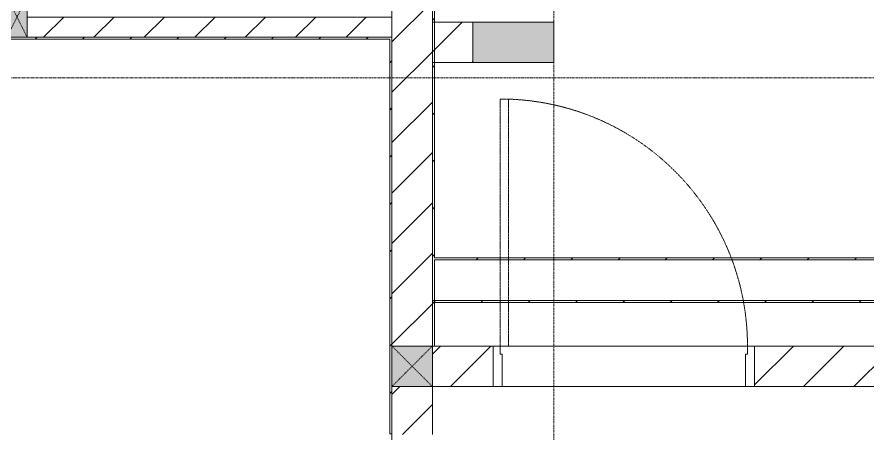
# Model space of a CAD drawing. Header units: millimetres. Extents: x 5359 to 218750, y -16347 to 109893.
# Drawn here: x 40003 to 44202, y 71277 to 73337 of the extents above; entities that cross this region are included whole.
import ezdxf

# ---------------------------------------------------------------- set-up
doc = ezdxf.new("R2010")
doc.units = ezdxf.units.MM
for name, pattern in [('Dash', [6, 3, -3]), ('Grid Line', [22.225, 12.7, -3.175, 3.175, -3.175]), ('NET VAN', [1.06, 0.53, -0.53])]:
    doc.linetypes.add(name, pattern=pattern)
for name, color, linetype, lineweight in [('0-1', 7, 'Continuous', 5), ('A-DETL-GENF-2', 9, 'NET VAN', 9), ('A-DOOR', 31, 'Continuous', 9), ('A-DOOR-FRAM', 31, 'Continuous', 9), ('A-FLOR-1', 9, 'Continuous', 9), ('A-WALL', 113, 'Continuous', 9), ('A-WALL-1', 53, 'Continuous', 18), ('A-WALL-3', 113, 'Continuous', 18), ('A-WALL-PATT-1', 10, 'Continuous', 9), ('A-WALL-PATT-2', 9, 'Continuous', 9), ('A-WALL-PATT-3', 111, 'Continuous', 9), ('I-WALL-1', 53, 'Continuous', 18), ('I-WALL-3', 2, 'Continuous', 18), ('S-COLS', 52, 'Continuous', 9), ('S-COLS-1', 253, 'Continuous', 5), ('S-COLS-2', 53, 'Continuous', 18), ('S-COLS-3', 9, 'Continuous', 9), ('S-COLS-4', 52, 'Continuous', 18), ('S-COLS-5', 52, 'Dash', 9), ('S-COLS-HDLN', 52, 'Dash', 9), ('S-COLS-HDLN-1', 9, 'Dash', 9), ('S-GRID-1', 1, 'Grid Line', 9)]:
    doc.layers.add(name, color=color, linetype=linetype, lineweight=lineweight)
pattern_1 = [(45, (0, 0), (-124.4508, 124.4508), [])]
pattern_2 = [(45, (0, 0), (-116.67262, 116.67262), [])]

# ---------------------------------------------------------------- blocks, each defined once
blk = doc.blocks.new('NCV_TKTC_KET CAU_rvt-1-TKCS_MB ĐỊNH VỊ CỔNG-HÀNG RÀO')
at = {"layer": 'S-COLS-1'}
blk.add_hatch(color=256, dxfattribs=at).paths.add_polyline_path([(42252.6, 73111.9), (42652.6, 73111.9), (42652.6, 73311.9), (42252.6, 73311.9)])
at = {"layer": 'S-COLS-2'}
for p, q in [((42252.6, 73311.9), (42252.6, 73111.9)), ((42652.6, 73311.9), (42252.6, 73311.9)), ((42652.6, 73111.9), (42652.6, 73311.9)), ((42252.6, 73111.9), (42652.6, 73111.9))]:
    blk.add_line(p, q, dxfattribs=at)
blk = doc.blocks.new('G1_SOF - BO TRU - 100x200-V25-TKCS_MB ĐỊNH VỊ CỔNG-HÀNG RÀO')
at = {"layer": 'S-COLS-3'}
blk.add_hatch(color=256, dxfattribs=at).paths.add_polyline_path([(50, -100), (50, 100), (-50, 100), (-50, -100)])
at = {"layer": 'S-COLS-2'}
for p, q in [((50, 100), (-50, 100)), ((-50, 100), (-50, -100)), ((50, -100), (50, 100)), ((-50, -100), (50, -100))]:
    blk.add_line(p, q, dxfattribs=at)
at = {"layer": 'S-COLS-HDLN-1'}
for p, q in [((50, 100), (-50, -100)), ((-50, 100), (50, -100))]:
    blk.add_line(p, q, dxfattribs=at)
blk = doc.blocks.new('NCV_TKTC_TANG 1_rvt-1-TKCS_MB ĐỊNH VỊ CỔNG-HÀNG RÀO')
at = {"layer": 'A-WALL-PATT-1'}
h = blk.add_hatch(dxfattribs=at)
h.set_pattern_fill('FP_2', color=256, style=0, pattern_type=2)
h.set_pattern_definition(pattern_1)
h.paths.add_polyline_path([(41852.6, 73236.9), (41852.6, 73336.9), (40052.6, 73336.9), (40052.6, 73236.9), (41671.8, 73236.9)])
at = {"layer": 'A-WALL-PATT-2'}
h = blk.add_hatch(dxfattribs=at)
h.set_pattern_fill('FP_3', color=256, style=0, pattern_type=2)
h.set_pattern_definition(pattern_2)
h.paths.add_polyline_path([(38052.6, 73226.9), (41842.6, 73226.9), (41842.6, 73236.9), (38042.6, 73236.9), (38042.6, 73226.9)])
h = blk.add_hatch(dxfattribs=at)
h.set_pattern_fill('FP_3', color=256, style=0, pattern_type=2)
h.set_pattern_definition(pattern_2)
h.paths.add_polyline_path([(41852.6, 70036.9), (41852.6, 70187.4), (41842.6, 70187.4), (41842.6, 70036.9)])
h.paths.add_polyline_path([(41842.6, 71277.4), (41852.6, 71277.4), (41852.6, 73236.9), (41842.6, 73236.9), (41842.6, 72415.3)])
at = {"layer": 'A-FLOR-1'}
blk.add_line((41852.6, 70187.4), (41852.6, 71277.4), dxfattribs=at)
at = {"layer": 'A-WALL-1'}
for p, q in [((41852.6, 73336.9), (40052.6, 73336.9)), ((41852.6, 73236.9), (41852.6, 73336.9)), ((40052.6, 73236.9), (41852.6, 73236.9))]:
    blk.add_line(p, q, dxfattribs=at)
at = {"layer": 'I-WALL-1'}
for p, q in [((38042.6, 73226.9), (41842.6, 73226.9)), ((41842.6, 73236.9), (40052.6, 73236.9)), ((41852.6, 73236.9), (41842.6, 73236.9)), ((41842.6, 73226.9), (41842.6, 71277.4)), ((41852.6, 71277.4), (41852.6, 73236.9)), ((41842.6, 71277.4), (41852.6, 71277.4))]:
    blk.add_line(p, q, dxfattribs=at)
at = {"layer": 'S-COLS-3'}
blk.add_blockref('G1_SOF - BO TRU - 100x200-V25-TKCS_MB ĐỊNH VỊ CỔNG-HÀNG RÀO', (40002.6, 73336.9), dxfattribs=at)
blk = doc.blocks.new('G1_SOF - BO TRU - 200x200-3050151-TKCS_MB ĐỊNH VỊ CỔNG-HÀNG RÀO')
at = {"layer": 'S-COLS-HDLN'}
for p, q in [((-100, 100), (100, -100)), ((100, 100), (-100, -100))]:
    blk.add_line(p, q, dxfattribs=at)
blk = doc.blocks.new('FD_01 - FD_01-1200x2200mm-V322-TKCS_MB ĐỊNH VỊ CỔNG-HÀNG RÀO')
at = {"layer": 'A-DETL-GENF-2'}
for p, q in [((610, -100), (570, -100)), ((570, -100), (570, -1320)), ((610, -1320), (610, -100)), ((570, -1320), (610, -1320))]:
    blk.add_line(p, q, dxfattribs=at)
blk.add_arc((610, -100), 1220, 180, 268.1211, dxfattribs=at)
at = {"layer": 'A-DOOR-FRAM'}
for p, q in [((-645, 100), (-600, 100)), ((-645, -100), (-645, 100)), ((-600, 100), (-600, -60)), ((600, 100), (645, 100)), ((600, -60), (600, 100)), ((645, 100), (645, -100)), ((-600, -60), (-610, -60)), ((-610, -60), (-610, -100)), ((610, -60), (600, -60)), ((610, -100), (610, -60)), ((-610, -100), (-645, -100)), ((645, -100), (610, -100))]:
    blk.add_line(p, q, dxfattribs=at)

msp = doc.modelspace()

# ---------------------------------------------------------------- hatches: boundary and pattern name
at = {"layer": 'A-WALL-PATT-3'}
h = msp.add_hatch(dxfattribs=at)
h.set_pattern_fill('FP_1', color=256, style=0, pattern_type=2)
h.set_pattern_definition(pattern_1)
h.paths.add_polyline_path([(42052.6, 70036.9), (42052.6, 70185.3), (41852.6, 70185.3), (41852.6, 70036.9), (41892.6, 70036.9)])
h.paths.add_polyline_path([(41852.6, 71275.3), (42052.6, 71275.3), (42052.6, 71511.9), (41852.6, 71511.9)])
h.paths.add_polyline_path([(42052.6, 71711.9), (42052.6, 74516.9), (41852.6, 74516.9), (41852.6, 71711.9)])
h = msp.add_hatch(dxfattribs=at)
h.set_pattern_fill('FP_32', color=256, style=0, pattern_type=2)
h.set_pattern_definition(pattern_2)
h.paths.add_polyline_path([(42052.6, 71711.9), (42062.6, 71711.9), (42062.6, 74506.9), (42052.6, 74506.9), (42052.6, 71926.9)])
h = msp.add_hatch(dxfattribs=at)
h.set_pattern_fill('FP_1', color=256, style=0, pattern_type=2)
h.set_pattern_definition(pattern_1)
h.paths.add_polyline_path([(42252.6, 73111.9), (42252.6, 73311.9), (42052.6, 73311.9), (42052.6, 73111.9)])
h = msp.add_hatch(dxfattribs=at)
h.set_pattern_fill('FP_32', color=256, style=0, pattern_type=2)
h.set_pattern_definition(pattern_2)
h.paths.add_polyline_path([(42062.6, 72136.9), (44642.6, 72136.9), (44642.6, 72146.9), (42062.6, 72146.9)])
h = msp.add_hatch(dxfattribs=at)
h.set_pattern_fill('FP_32', color=256, style=0, pattern_type=2)
h.set_pattern_definition(pattern_2)
h.paths.add_polyline_path([(46552.6, 71926.9), (46552.6, 71936.9), (44752.6, 71936.9), (44752.6, 71926.9), (46542.6, 71926.9)])
h.paths.add_polyline_path([(44652.6, 71926.9), (44652.6, 71936.9), (42052.6, 71936.9), (42052.6, 71926.9), (44092.7, 71926.9)])
h = msp.add_hatch(dxfattribs=at)
h.set_pattern_fill('FP_1', color=256, style=0, pattern_type=2)
h.set_pattern_definition(pattern_1)
h.paths.add_polyline_path([(43642.6, 71511.9), (44652.6, 71511.9), (44652.6, 71711.9), (43642.6, 71711.9), (43642.6, 71671.9)])
h.paths.add_polyline_path([(42052.6, 71511.9), (42352.6, 71511.9), (42352.6, 71711.9), (42052.6, 71711.9)])
at = {"layer": 'S-COLS-1'}
msp.add_hatch(color=256, dxfattribs=at).paths.add_polyline_path([(41852.6, 71511.9), (42052.6, 71511.9), (42052.6, 71711.9), (41852.6, 71711.9)])

# ---------------------------------------------------------------- linework, layer by layer
at = {"layer": 'A-WALL'}
for p, q in [((42052.6, 71711.9), (42052.6, 71926.9)), ((41852.6, 71711.9), (42062.6, 71711.9)), ((42387.6, 71711.9), (43607.6, 71711.9)), ((42052.6, 71511.9), (41852.6, 71511.9)), ((42052.6, 71275.3), (42052.6, 71511.9)), ((43597.6, 71511.9), (42397.6, 71511.9))]:
    msp.add_line(p, q, dxfattribs=at)
at = {"layer": 'A-WALL-3'}
for p, q in [((41852.6, 75337.4), (41852.6, 71711.9)), ((42252.6, 73311.9), (42052.6, 73311.9)), ((42252.6, 73111.9), (42252.6, 73311.9)), ((42052.6, 73111.9), (42252.6, 73111.9)), ((42052.6, 71711.9), (42052.6, 71511.9)), ((42352.6, 71711.9), (42062.6, 71711.9)), ((44652.6, 71711.9), (43642.6, 71711.9)), ((41852.6, 71511.9), (41852.6, 71275.3)), ((42052.6, 71511.9), (42352.6, 71511.9)), ((43642.6, 71511.9), (46552.6, 71511.9))]:
    msp.add_line(p, q, dxfattribs=at)
at = {"layer": 'I-WALL-3'}
for p, q in [((42052.6, 74506.9), (42052.6, 71926.9)), ((42062.6, 72146.9), (42062.6, 74506.9)), ((44642.6, 72146.9), (42062.6, 72146.9)), ((42062.6, 71711.9), (42062.6, 72136.9)), ((42062.6, 72136.9), (44652.6, 72136.9)), ((44652.6, 71936.9), (42052.6, 71936.9)), ((42062.6, 71926.9), (44652.6, 71926.9))]:
    msp.add_line(p, q, dxfattribs=at)
at = {"layer": 'S-COLS'}
for p, q in [((42052.6, 71711.9), (41852.6, 71711.9)), ((41852.6, 71511.9), (42052.6, 71511.9))]:
    msp.add_line(p, q, dxfattribs=at)
at = {"layer": 'S-COLS-4'}
for p, q in [((41852.6, 71711.9), (41852.6, 71511.9)), ((42052.6, 71511.9), (42052.6, 71711.9))]:
    msp.add_line(p, q, dxfattribs=at)
at = {"layer": 'S-GRID-1'}
for p, q in [((42652.6, 13102.5), (42652.6, 80482.7)), ((135474.6, 73036.9), (24837.1, 73036.9))]:
    msp.add_line(p, q, dxfattribs=at)

# ---------------------------------------------------------------- block references
at = {"layer": '0-1'}
for name in ['NCV_TKTC_KET CAU_rvt-1-TKCS_MB ĐỊNH VỊ CỔNG-HÀNG RÀO', 'NCV_TKTC_TANG 1_rvt-1-TKCS_MB ĐỊNH VỊ CỔNG-HÀNG RÀO']:
    msp.add_blockref(name, (0, 0), dxfattribs=at)
at = {"layer": 'A-DOOR', "rotation": 180}
msp.add_blockref('FD_01 - FD_01-1200x2200mm-V322-TKCS_MB ĐỊNH VỊ CỔNG-HÀNG RÀO', (42997.6, 71611.9), dxfattribs=at)
at = {"layer": 'S-COLS-5'}
msp.add_blockref('G1_SOF - BO TRU - 200x200-3050151-TKCS_MB ĐỊNH VỊ CỔNG-HÀNG RÀO', (41952.6, 71611.9), dxfattribs=at)

doc.saveas('drawing.dxf')
